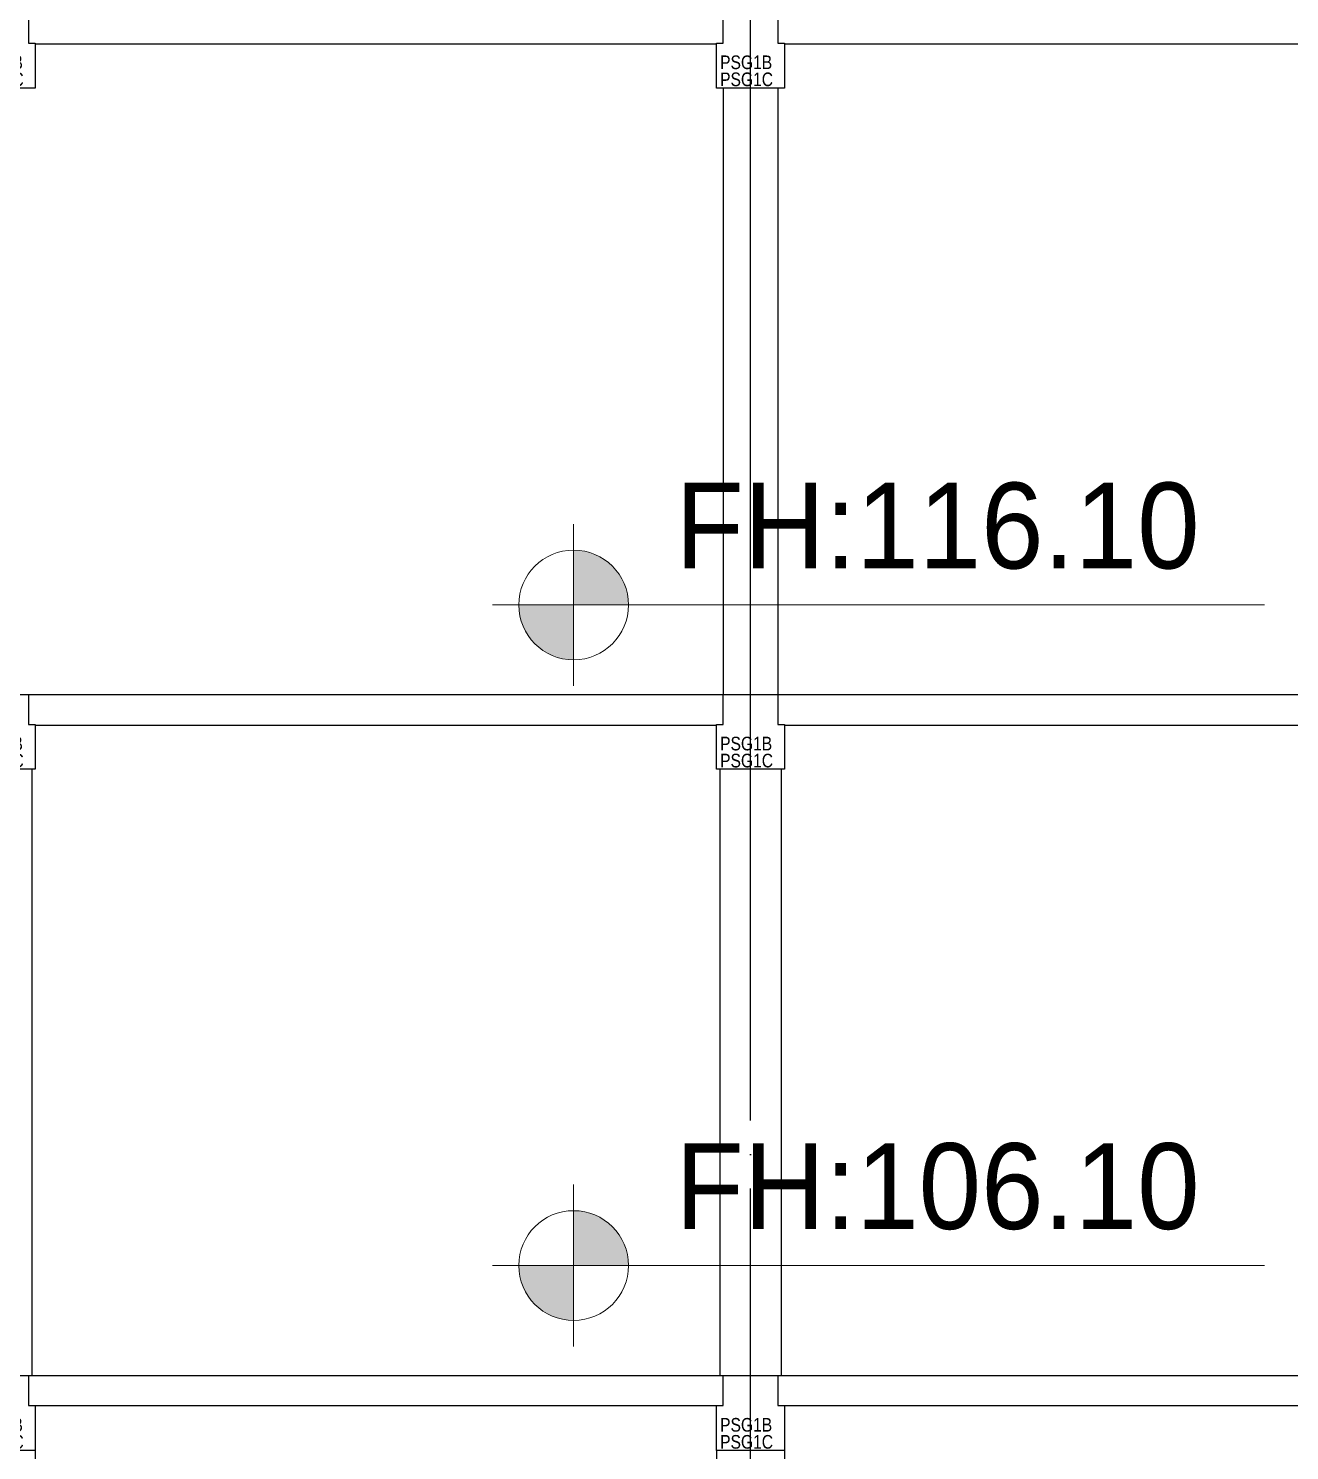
# Model space of a CAD drawing. Header units: millimetres. Extents: x 4754612 to 5801174, y 2368242 to 2777223.
# Drawn here: x 4928116 to 4946629, y 2430143 to 2451018 of the extents above; entities that cross this region are included whole.
import ezdxf
from ezdxf.enums import TextEntityAlignment as Align

# ---------------------------------------------------------------- set-up
doc = ezdxf.new("R2010")
doc.units = ezdxf.units.MM
doc.header["$LTSCALE"] = 1000
doc.linetypes.add('CEN', pattern=[6.2, 6, -0.1, 0, -0.1])
doc.layers.get('DEFPOINTS').update_dxf_attribs({"color": 151})
for name, color, linetype in [('A-ELE-8', 8, 'Continuous'), ('A-TEX-SYM', 3, 'Continuous'), ('A-중심선', 10, 'CEN'), ('CON', 2, 'Continuous')]:
    doc.layers.add(name, color=color, linetype=linetype)
doc.layers.add('박스', color=6, linetype='Continuous', lineweight=15)
doc.styles.add('A.NARROW', font='ARIALN.TTF')
doc.styles.add('돋움', font='')
doc.styles.get('돋움').set_extended_font_data('Dotum')

# ---------------------------------------------------------------- blocks, each defined once
blk = doc.blocks.new('zw$CF19')
at = {"layer": 'CON'}
blk.add_lwpolyline([(-500, -1100), (-500, -440), (-400, -440), (-400, 0), (400, 0), (400, -440), (500, -440), (500, -1100)], close=True, dxfattribs=at)
at = {"layer": 'DEFPOINTS', "style": 'A.NARROW'}
for s, p in [('PSG1B', (-446, -722, 0)), ('PSG1C', (-446, -972, 0))]:
    blk.add_text(s, height=200, dxfattribs=at).set_placement(p, align=Align.MIDDLE_LEFT)

msp = doc.modelspace()

# ---------------------------------------------------------------- hatches: boundary and pattern name
at = {"layer": '박스', "ltscale": 0.1}
h = msp.add_hatch(dxfattribs=at)
h.set_pattern_fill('ANSI31', color=256, scale=1.006801)
h.set_pattern_definition([(45, (4774314.60554, 2382176.49141), (-0.08898951466, 0.08898951466), [])])
h.paths.add_polyline_path([(4936118.997, 2443361.076), (4936118.997, 2442555.635), (4936924.438, 2442555.635, 0.414213562)])
h.paths.add_polyline_path([(4936118.997, 2442555.635), (4935313.556, 2442555.635, 0.414213562), (4936118.997, 2441750.193)])
h = msp.add_hatch(dxfattribs=at)
h.set_pattern_fill('ANSI31', color=256, scale=1.006801)
h.set_pattern_definition([(45, (4774314.60554, 2372480.118), (-0.08898951466, 0.08898951466), [])])
h.paths.add_polyline_path([(4936118.997, 2433664.702), (4936118.997, 2432859.261), (4936924.438, 2432859.261, 0.414213562)])
h.paths.add_polyline_path([(4936118.997, 2432859.261), (4935313.556, 2432859.261, 0.414213562), (4936118.997, 2432053.82)])

# ---------------------------------------------------------------- linework, layer by layer
at = {"layer": 'A-ELE-8'}
for p, q in [((4938315.782, 2450143.44), (4938315.782, 2441243.44)), ((4939115.782, 2450143.44), (4939115.782, 2441243.44)), ((4928165.782, 2440143.44), (4928165.782, 2431243.44)), ((4938265.782, 2440143.44), (4938265.782, 2431243.44)), ((4939165.782, 2440143.44), (4939165.782, 2431243.44)), ((4928215.782, 2430143.44), (4928215.782, 2421243.44)), ((4938215.782, 2430143.44), (4938215.782, 2421243.44)), ((4939215.782, 2430143.44), (4939215.782, 2421243.44))]:
    msp.add_line(p, q, dxfattribs=at)
at = {"layer": 'A-중심선', "ltscale": 5}
for p, q in [((4938715.782, 2403989.231), (4938715.782, 2488921.61)), ((4863973.343, 2441243.44), (5174125.782, 2441243.44)), ((4863973.343, 2431243.44), (5174125.782, 2431243.44))]:
    msp.add_line(p, q, dxfattribs=at)
at = {"layer": 'CON'}
for p, q in [((4928215.782, 2450793.44), (4938215.782, 2450793.44)), ((4939215.782, 2450793.44), (4949365.782, 2450793.44)), ((4905615.782, 2441243.44), (5059815.783, 2441243.44)), ((4928215.782, 2440793.44), (4938215.782, 2440793.44)), ((4939215.782, 2440793.44), (4949365.782, 2440793.44)), ((4905315.782, 2431243.44), (5059815.784, 2431243.428)), ((4928215.782, 2430803.44), (4938215.782, 2430803.44)), ((4939215.782, 2430803.44), (4949215.782, 2430803.44))]:
    msp.add_line(p, q, dxfattribs=at)
at = {"layer": '박스', "ltscale": 0.1}
for p, q in [((4936118.997, 2443744.02), (4936118.997, 2442555.635)), ((4934930.611, 2442555.635), (4946259.669, 2442555.635)), ((4936118.997, 2441367.249), (4936118.997, 2442555.635)), ((4936118.997, 2434047.647), (4936118.997, 2432859.261)), ((4934930.611, 2432859.261), (4946259.669, 2432859.261)), ((4936118.997, 2431670.875), (4936118.997, 2432859.261))]:
    msp.add_line(p, q, dxfattribs=at)
for centre in [(4936118.997, 2442555.635), (4936118.997, 2432859.261)]:
    msp.add_circle(centre, 805.441, dxfattribs=at)

# ---------------------------------------------------------------- block references
at = {"layer": 'CON'}
for p in [(4927715.782, 2451243.44), (4938715.782, 2451243.44), (4927715.782, 2441243.44), (4938715.782, 2441243.44), (4927715.782, 2431243.44), (4938715.782, 2431243.44)]:
    msp.add_blockref('zw$CF19', p, dxfattribs=at)

# ---------------------------------------------------------------- texts
at = {"layer": 'A-TEX-SYM', "style": '돋움'}
for s, p in [('FH:116.10', (4937612.4, 2443091.751)), ('FH:106.10', (4937612.4, 2433395.377))]:
    msp.add_text(s, height=1260, dxfattribs=at).set_placement(p)

doc.saveas('drawing.dxf')
